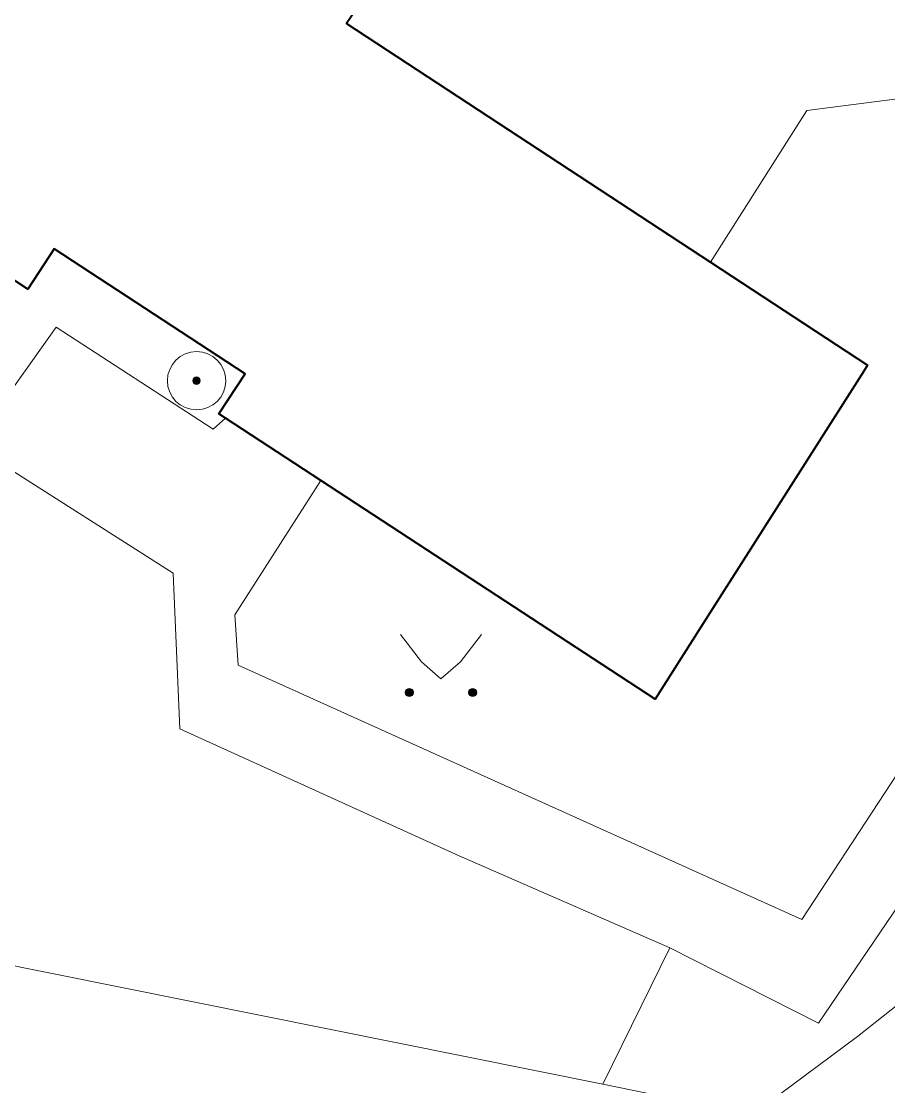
# Model space of a CAD drawing. Extents: x 1000 to 4000, y -5000 to -1000.
# Drawn here: x 1524.89 to 1545.7, y -4598.34 to -4572.78 of the extents above; entities that cross this region are included whole.
import ezdxf

# ---------------------------------------------------------------- set-up
doc = ezdxf.new("R2010")
doc.units = 0
doc.header["$MEASUREMENT"] = 0
for name, color, linetype in [('СЛОЙ_11', 7, 'CONTINUOUS'), ('СЛОЙ_24', 7, 'CONTINUOUS'), ('СЛОЙ_40', 7, 'CONTINUOUS'), ('СЛОЙ_41', 7, 'CONTINUOUS'), ('СЛОЙ_50', 7, 'CONTINUOUS'), ('СЛОЙ_6', 7, 'CONTINUOUS'), ('СЛОЙ_7', 7, 'CONTINUOUS')]:
    doc.layers.add(name, color=color, linetype=linetype)

msp = doc.modelspace()

# ---------------------------------------------------------------- linework, layer by layer
at = {"layer": 'СЛОЙ_11', "color": 253, "linetype": 'Continuous', "lineweight": 0}
for points in [[(1482.037, -4586.931), (1500.976, -4590.672), (1538.842, -4598.279)], [(1538.842, -4598.279), (1540.641, -4598.64), (1564.999, -4602.85)]]:
    msp.add_lwpolyline(points, dxfattribs=at)
at = {"layer": 'СЛОЙ_24', "color": 253, "linetype": 'Continuous', "lineweight": 0}
for points in [[(1540.448, -4595.008), (1544.02, -4596.815), (1549.197, -4589.187), (1556.822, -4586.838), (1566.294, -4586.517), (1576.968, -4585.313), (1588.124, -4581.7), (1590.372, -4580.175), (1592.378, -4577.846), (1592.539, -4575.999), (1591.289, -4572.94), (1577.771, -4553.075)], [(1546.229, -4574.594), (1543.741, -4574.915), (1541.429, -4578.556)], [(1515.011, -4577.414), (1528.529, -4586.015), (1528.689, -4589.749), (1535.391, -4592.8), (1540.448, -4595.008)], [(1530.014, -4587.019), (1530.094, -4588.223), (1543.618, -4594.326), (1548.515, -4586.858), (1555.618, -4584.831), (1557.063, -4581.7)], [(1530.014, -4587.019), (1532.078, -4583.795)]]:
    msp.add_lwpolyline(points, dxfattribs=at)
at = {"layer": 'СЛОЙ_40', "color": 253, "linetype": 'Continuous', "lineweight": 0}
msp.add_lwpolyline([(1540.448, -4595.008), (1538.842, -4598.279)], dxfattribs=at)
at = {"layer": 'СЛОЙ_41', "color": 253, "linetype": 'Continuous', "lineweight": 0}
for p, q in [((1533.984, -4587.49), (1534.494, -4588.14)), ((1535.934, -4587.49), (1535.424, -4588.14)), ((1534.494, -4588.14), (1534.954, -4588.55)), ((1535.424, -4588.14), (1534.954, -4588.55))]:
    msp.add_line(p, q, dxfattribs=at)
for centre in [(1534.198, -4588.878), (1535.719, -4588.878)]:
    msp.add_circle(centre, 0.0976, dxfattribs=at)
for points in [[(1534.102, -4588.897), (1534.1, -4588.878), (1534.102, -4588.859)], [(1534.107, -4588.915), (1534.102, -4588.859), (1534.107, -4588.841)], [(1534.102, -4588.897), (1534.102, -4588.859), (1534.107, -4588.915)], [(1534.116, -4588.932), (1534.107, -4588.841), (1534.116, -4588.824)], [(1534.107, -4588.915), (1534.107, -4588.841), (1534.116, -4588.932)], [(1534.129, -4588.947), (1534.116, -4588.824), (1534.129, -4588.809)], [(1534.116, -4588.932), (1534.116, -4588.824), (1534.129, -4588.947)], [(1534.143, -4588.959), (1534.129, -4588.809), (1534.143, -4588.797)], [(1534.129, -4588.947), (1534.129, -4588.809), (1534.143, -4588.959)], [(1534.16, -4588.968), (1534.143, -4588.797), (1534.16, -4588.788)], [(1534.143, -4588.959), (1534.143, -4588.797), (1534.16, -4588.968)], [(1534.179, -4588.974), (1534.16, -4588.788), (1534.179, -4588.782)], [(1534.16, -4588.968), (1534.16, -4588.788), (1534.179, -4588.974)], [(1534.198, -4588.976), (1534.179, -4588.782), (1534.198, -4588.78)], [(1534.179, -4588.974), (1534.179, -4588.782), (1534.198, -4588.976)], [(1535.623, -4588.897), (1535.621, -4588.878), (1535.623, -4588.859)], [(1535.628, -4588.915), (1535.623, -4588.859), (1535.628, -4588.841)], [(1535.623, -4588.897), (1535.623, -4588.859), (1535.628, -4588.915)], [(1535.637, -4588.932), (1535.628, -4588.841), (1535.637, -4588.824)], [(1535.628, -4588.915), (1535.628, -4588.841), (1535.637, -4588.932)], [(1535.65, -4588.947), (1535.637, -4588.824), (1535.65, -4588.809)], [(1535.637, -4588.932), (1535.637, -4588.824), (1535.65, -4588.947)], [(1535.664, -4588.959), (1535.65, -4588.809), (1535.664, -4588.797)], [(1535.65, -4588.947), (1535.65, -4588.809), (1535.664, -4588.959)], [(1535.681, -4588.968), (1535.664, -4588.797), (1535.681, -4588.788)], [(1535.664, -4588.959), (1535.664, -4588.797), (1535.681, -4588.968)], [(1535.7, -4588.974), (1535.681, -4588.788), (1535.7, -4588.782)], [(1535.681, -4588.968), (1535.681, -4588.788), (1535.7, -4588.974)], [(1535.719, -4588.976), (1535.7, -4588.782), (1535.719, -4588.78)], [(1535.7, -4588.974), (1535.7, -4588.782), (1535.719, -4588.976)]]:
    msp.add_solid(points, dxfattribs=at)
at = {"layer": 'СЛОЙ_41', "color": 253, "linetype": 'Continuous', "lineweight": 0, "extrusion": (0, 0, -1)}
for points in [[(-1534.198, -4588.976), (-1534.198, -4588.78), (-1534.217, -4588.974)], [(-1534.217, -4588.974), (-1534.198, -4588.78), (-1534.217, -4588.782)], [(-1534.217, -4588.974), (-1534.217, -4588.782), (-1534.235, -4588.968)], [(-1534.235, -4588.968), (-1534.217, -4588.782), (-1534.235, -4588.788)], [(-1534.235, -4588.968), (-1534.235, -4588.788), (-1534.252, -4588.959)], [(-1534.252, -4588.959), (-1534.235, -4588.788), (-1534.252, -4588.797)], [(-1534.252, -4588.959), (-1534.252, -4588.797), (-1534.267, -4588.947)], [(-1534.267, -4588.947), (-1534.252, -4588.797), (-1534.267, -4588.809)], [(-1534.267, -4588.947), (-1534.267, -4588.809), (-1534.279, -4588.932)], [(-1534.279, -4588.932), (-1534.267, -4588.809), (-1534.279, -4588.824)], [(-1534.279, -4588.932), (-1534.279, -4588.824), (-1534.288, -4588.915)], [(-1534.288, -4588.915), (-1534.279, -4588.824), (-1534.288, -4588.841)], [(-1534.288, -4588.915), (-1534.288, -4588.841), (-1534.293, -4588.897)], [(-1534.293, -4588.897), (-1534.288, -4588.841), (-1534.293, -4588.859)], [(-1534.293, -4588.897), (-1534.293, -4588.859), (-1534.295, -4588.878)], [(-1535.719, -4588.976), (-1535.719, -4588.78), (-1535.738, -4588.974)], [(-1535.738, -4588.974), (-1535.719, -4588.78), (-1535.738, -4588.782)], [(-1535.738, -4588.974), (-1535.738, -4588.782), (-1535.756, -4588.968)], [(-1535.756, -4588.968), (-1535.738, -4588.782), (-1535.756, -4588.788)], [(-1535.756, -4588.968), (-1535.756, -4588.788), (-1535.773, -4588.959)], [(-1535.773, -4588.959), (-1535.756, -4588.788), (-1535.773, -4588.797)], [(-1535.773, -4588.959), (-1535.773, -4588.797), (-1535.788, -4588.947)], [(-1535.788, -4588.947), (-1535.773, -4588.797), (-1535.788, -4588.809)], [(-1535.788, -4588.947), (-1535.788, -4588.809), (-1535.8, -4588.932)], [(-1535.8, -4588.932), (-1535.788, -4588.809), (-1535.8, -4588.824)], [(-1535.8, -4588.932), (-1535.8, -4588.824), (-1535.809, -4588.915)], [(-1535.809, -4588.915), (-1535.8, -4588.824), (-1535.809, -4588.841)], [(-1535.809, -4588.915), (-1535.809, -4588.841), (-1535.814, -4588.897)], [(-1535.814, -4588.897), (-1535.809, -4588.841), (-1535.814, -4588.859)], [(-1535.814, -4588.897), (-1535.814, -4588.859), (-1535.816, -4588.878)]]:
    msp.add_solid(points, dxfattribs=at)
at = {"layer": 'СЛОЙ_50', "color": 253, "linetype": 'Continuous', "lineweight": 0}
msp.add_lwpolyline([(1518.4, -4604.022), (1519.242, -4603.526), (1520.11, -4603.07), (1521.421, -4602.466), (1522.744, -4601.975), (1523.412, -4601.777), (1524.761, -4601.492), (1525.442, -4601.409), (1526.474, -4601.364), (1527.41, -4601.409), (1529.303, -4601.668), (1531.836, -4602.127), (1533.091, -4602.297), (1534.331, -4602.363), (1534.942, -4602.342), (1536.139, -4602.175), (1536.923, -4601.977), (1538.461, -4601.403), (1539.215, -4601.039), (1540.697, -4600.191), (1542.146, -4599.222), (1544.957, -4597.128), (1546.383, -4596.007)], dxfattribs=at)
at = {"layer": 'СЛОЙ_6', "color": 253, "linetype": 'Continuous', "lineweight": 40}
for points in [[(1535.665, -4570.253), (1534.805, -4569.676), (1534.507, -4570.12), (1533.233, -4572.018), (1532.691, -4572.825), (1541.429, -4578.556)], [(1529.787, -4582.298), (1529.629, -4582.195), (1530.258, -4581.232), (1525.672, -4578.236), (1525.043, -4579.199), (1522.136, -4577.299), (1522.82, -4576.253), (1521.395, -4575.322), (1520.055, -4574.446), (1518.224, -4573.25), (1517.541, -4574.297)], [(1541.429, -4578.556), (1545.194, -4581.025), (1545.104, -4581.166), (1541.196, -4587.315), (1540.102, -4589.038), (1532.078, -4583.795)], [(1532.078, -4583.795), (1529.787, -4582.298)]]:
    msp.add_lwpolyline(points, dxfattribs=at)
at = {"layer": 'СЛОЙ_7', "color": 253, "linetype": 'Continuous', "lineweight": 0}
for p, q in [((1524.236, -4582.202), (1525.721, -4580.114)), ((1525.721, -4580.114), (1529.493, -4582.563)), ((1529.493, -4582.563), (1529.787, -4582.298))]:
    msp.add_line(p, q, dxfattribs=at)
for radius in [0.7, 0.0892]:
    msp.add_circle((1529.092, -4581.398), radius, dxfattribs=at)
for points in [[(1529.005, -4581.416), (1529.003, -4581.398), (1529.005, -4581.381)], [(1529.01, -4581.433), (1529.005, -4581.381), (1529.01, -4581.364)], [(1529.005, -4581.416), (1529.005, -4581.381), (1529.01, -4581.433)], [(1529.018, -4581.448), (1529.01, -4581.364), (1529.018, -4581.349)], [(1529.01, -4581.433), (1529.01, -4581.364), (1529.018, -4581.448)], [(1529.029, -4581.462), (1529.018, -4581.349), (1529.029, -4581.335)], [(1529.018, -4581.448), (1529.018, -4581.349), (1529.029, -4581.462)], [(1529.043, -4581.473), (1529.029, -4581.335), (1529.043, -4581.324)], [(1529.029, -4581.462), (1529.029, -4581.335), (1529.043, -4581.473)], [(1529.058, -4581.481), (1529.043, -4581.324), (1529.058, -4581.316)], [(1529.043, -4581.473), (1529.043, -4581.324), (1529.058, -4581.481)], [(1529.075, -4581.486), (1529.058, -4581.316), (1529.075, -4581.311)], [(1529.058, -4581.481), (1529.058, -4581.316), (1529.075, -4581.486)], [(1529.092, -4581.488), (1529.075, -4581.311), (1529.092, -4581.309)], [(1529.075, -4581.486), (1529.075, -4581.311), (1529.092, -4581.488)]]:
    msp.add_solid(points, dxfattribs=at)
at = {"layer": 'СЛОЙ_7', "color": 253, "linetype": 'Continuous', "lineweight": 0, "extrusion": (0, 0, -1)}
for points in [[(-1529.092, -4581.488), (-1529.092, -4581.309), (-1529.11, -4581.486)], [(-1529.11, -4581.486), (-1529.092, -4581.309), (-1529.11, -4581.311)], [(-1529.11, -4581.486), (-1529.11, -4581.311), (-1529.126, -4581.481)], [(-1529.126, -4581.481), (-1529.11, -4581.311), (-1529.126, -4581.316)], [(-1529.126, -4581.481), (-1529.126, -4581.316), (-1529.142, -4581.473)], [(-1529.142, -4581.473), (-1529.126, -4581.316), (-1529.142, -4581.324)], [(-1529.142, -4581.473), (-1529.142, -4581.324), (-1529.155, -4581.462)], [(-1529.155, -4581.462), (-1529.142, -4581.324), (-1529.155, -4581.335)], [(-1529.155, -4581.462), (-1529.155, -4581.335), (-1529.166, -4581.448)], [(-1529.166, -4581.448), (-1529.155, -4581.335), (-1529.166, -4581.349)], [(-1529.166, -4581.448), (-1529.166, -4581.349), (-1529.175, -4581.433)], [(-1529.175, -4581.433), (-1529.166, -4581.349), (-1529.175, -4581.364)], [(-1529.175, -4581.433), (-1529.175, -4581.364), (-1529.18, -4581.416)], [(-1529.18, -4581.416), (-1529.175, -4581.364), (-1529.18, -4581.381)], [(-1529.18, -4581.416), (-1529.18, -4581.381), (-1529.182, -4581.398)]]:
    msp.add_solid(points, dxfattribs=at)

doc.saveas('drawing.dxf')
